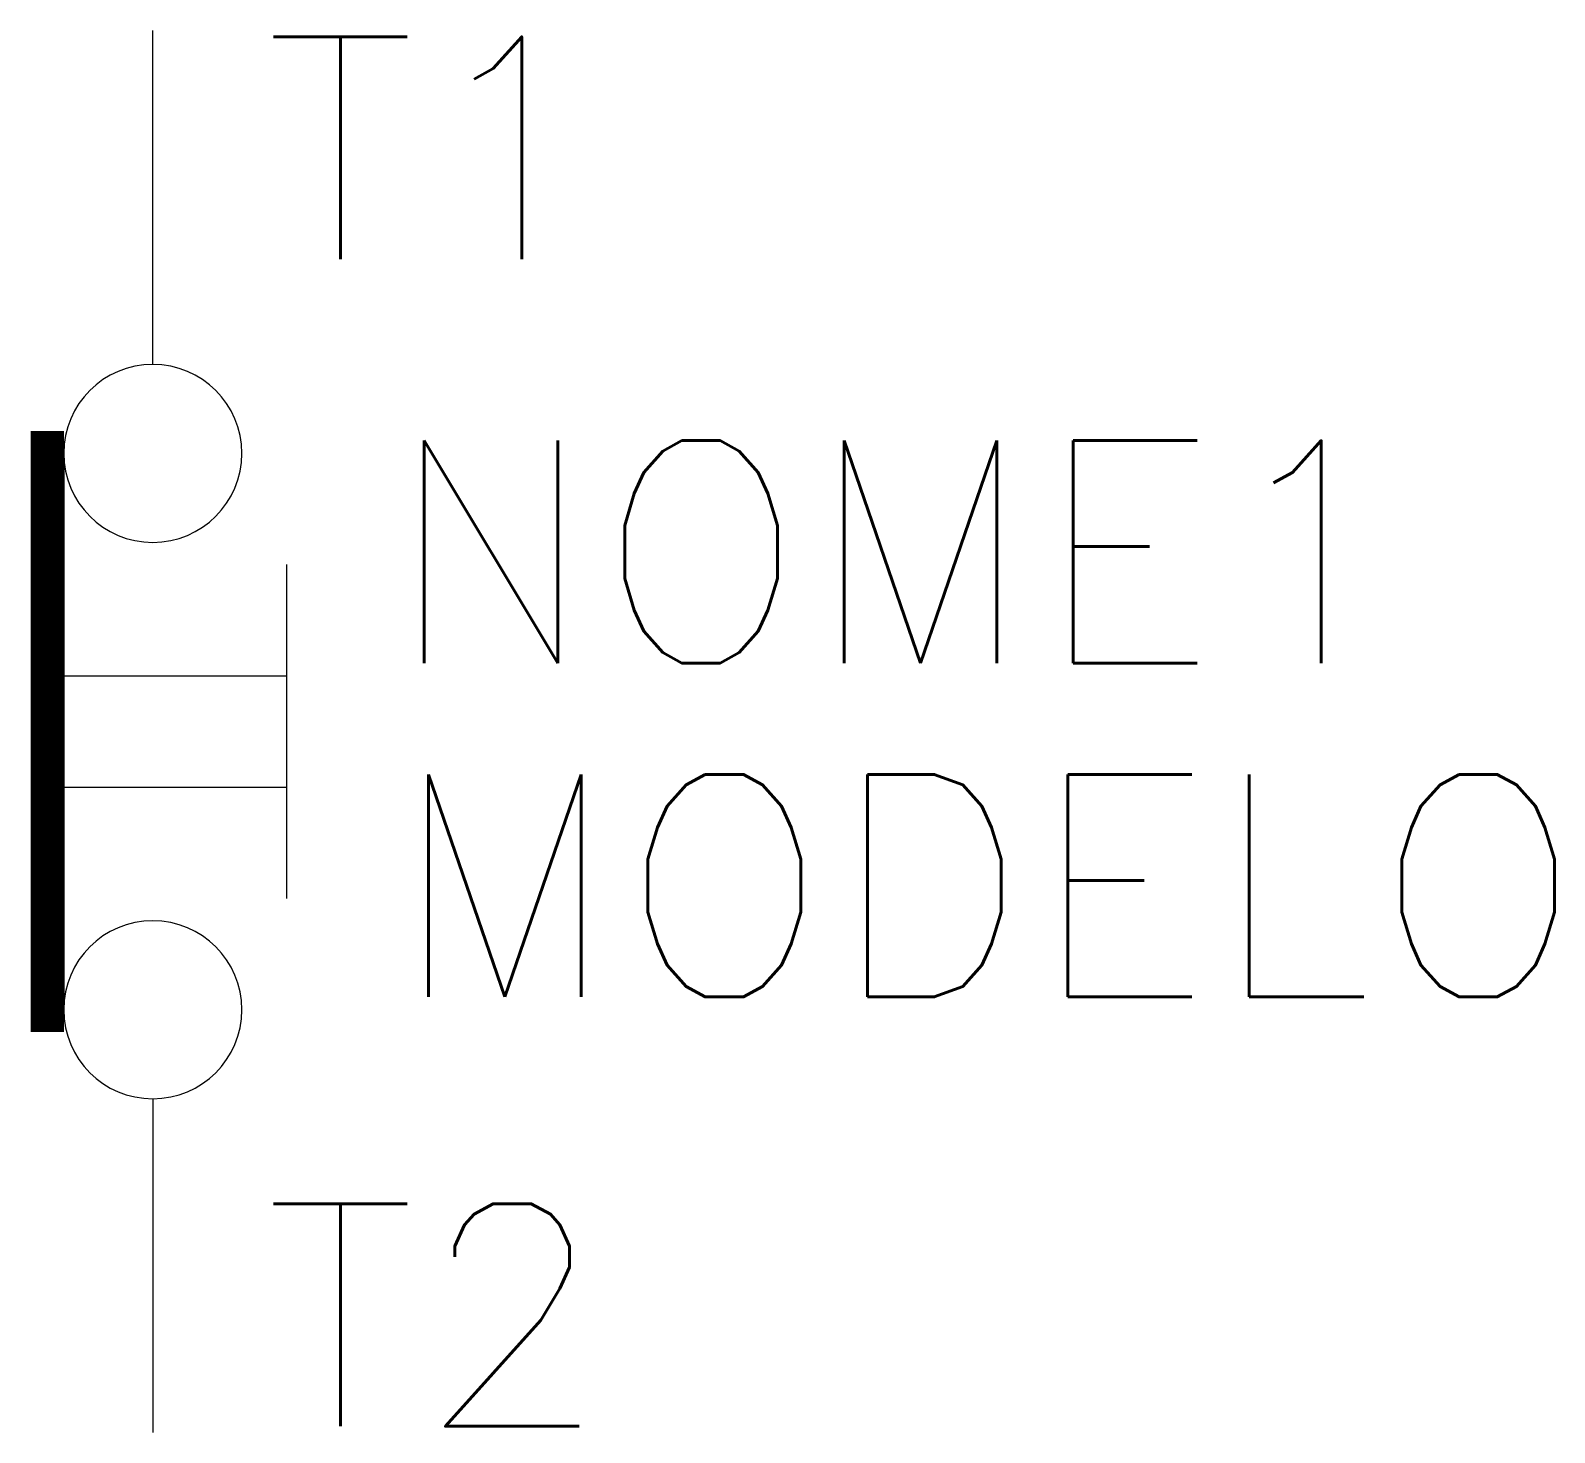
# Model space of a CAD drawing. Extents: x 366.3 to 380, y 178.5 to 191.1.
import ezdxf
from ezdxf.enums import TextEntityAlignment as Align

# ---------------------------------------------------------------- set-up
doc = ezdxf.new("R2010")
doc.units = 0
doc.header["$MEASUREMENT"] = 0
doc.layers.get('0').update_dxf_attribs({"linetype": 'CONTINUOUS'})
doc.styles.add('ROMANS', font='romans')

# ---------------------------------------------------------------- blocks, each defined once
blk = doc.blocks.new('CON3')
blk.add_circle((0, 0), 1)

msp = doc.modelspace()

# ---------------------------------------------------------------- linework, layer by layer
for p, q in [((367.423, 188.127), (367.423, 191.127)), ((366.623, 187.327), (366.623, 182.327)), ((367.423, 181.527), (367.423, 178.527))]:
    msp.add_line(p, q)
at = {"const_width": 0.3}
msp.add_lwpolyline([(366.475, 187.527), (366.475, 182.127)], dxfattribs=at)
for points in [[(368.623, 186.327), (368.623, 183.327)], [(366.623, 185.327), (368.623, 185.327)], [(366.623, 184.327), (368.623, 184.327)]]:
    msp.add_lwpolyline(points)

# ---------------------------------------------------------------- block references
at = {"xscale": -0.8, "yscale": 0.8, "zscale": 0.8}
msp.add_blockref('CON3', (367.423, 187.327), dxfattribs=at)
at = {"xscale": -0.8, "yscale": 0.8, "zscale": 0.8, "rotation": 180}
msp.add_blockref('CON3', (367.423, 182.327), dxfattribs=at)

# ---------------------------------------------------------------- texts
at = {"lineweight": -3, "style": 'ROMANS'}
for tag, p in [('T1', (368.423, 190.071)), ('NOME1', (369.519, 186.442)), ('MODELO', (369.557, 183.442)), ('T2', (368.423, 179.584))]:
    msp.add_attdef(tag, text='', height=2, dxfattribs=at).set_placement(p, align=Align.MIDDLE_LEFT)

doc.saveas('drawing.dxf')
